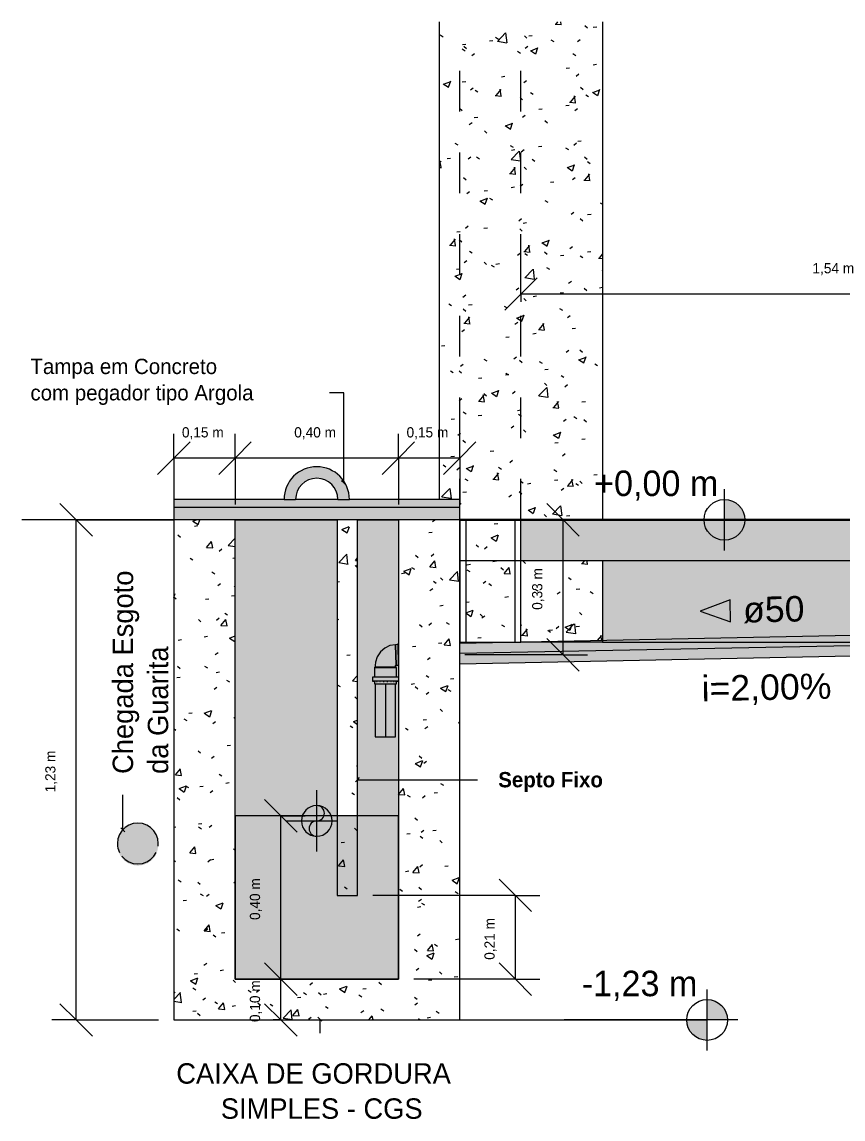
# Model space of a CAD drawing. Header units: metres. Extents: x 1.1 to 88.1, y -3.7 to 23.8.
# Drawn here: x 61.601 to 63.611, y -1.468 to 1.219 of the extents above; entities that cross this region are included whole.
import ezdxf

# ---------------------------------------------------------------- set-up
doc = ezdxf.new("R2010")
doc.units = ezdxf.units.M
doc.linetypes.add('IMPORT-DASHED2 _4_', pattern=[0.375, 0.25, -0.125])
doc.linetypes.add('Projeção', pattern=[0.003969, 0.002381, -0.001587])
for name, color, linetype, lineweight in [('001_Dark_1 10', 7, 'Continuous', 5), ('A-ANNO-DIMS', 7, 'Continuous', 5), ('A-ANNO-DIMS-25', 7, 'Continuous', 5), ('A-DETL', 7, 'Continuous', 5), ('A-DETL-GENF', 7, 'Continuous', 5), ('A-FLOR-MCUT', 7, 'Continuous', 9), ('A-FLOR-OVHD', 7, 'Projeção', 5), ('A-WALL', 7, 'Continuous', 9), ('G-ANNO-DIMS', 7, 'Continuous', 5), ('G-ANNO-TEXT', 7, 'Continuous', 5), ('KIRYA - PAREDE', 7, 'Continuous', 40), ('KIRYA - PAREDE VISTA', 7, 'Continuous', 15), ('KIRYA - PISO', 7, 'Continuous', 5), ('KIRYA - PROJEÇÃO', 7, 'IMPORT-DASHED2 _4_', 5), ('LAYOUT-WC_COZINHA', 7, 'Continuous', 5), ('P-PIPE', 7, 'Continuous', 5), ('P-PIPE-CNTR', 7, 'Continuous', 5), ('P-PIPE-IDEN', 7, 'Continuous', 5), ('S-COLS', 7, 'Continuous', 5)]:
    doc.layers.add(name, color=color, linetype=linetype, lineweight=lineweight)
doc.layers.add('1095_ARQ_BASE_dwg', color=7, linetype='Continuous', lineweight=5, true_color=0x767676)
doc.layers.add('A-FLOR', color=7, linetype='Continuous', lineweight=9, true_color=0x007f00)
doc.styles.add('Arial_3', font='arial.ttf', dxfattribs={"height": 0.0625})
doc.styles.add('Century Gothic_1', font='GOTHIC.TTF', dxfattribs={"height": 0.05})
doc.styles.add('Century Gothic_2', font='GOTHIC.TTF', dxfattribs={"height": 0.025})
doc.styles.add('Century Gothic_3', font='GOTHIC.TTF', dxfattribs={"height": 0.0375})
doc.styles.add('Century Gothic_4', font='GOTHIC.TTF', dxfattribs={"height": 0.0625})
doc.styles.add('Century Gothic_B_1', font='GOTHICB.TTF', dxfattribs={"height": 0.0375})
doc.dimstyles.new('Setores_1_mm', dxfattribs={"dimscale": 0.3048, "dimtxt": 0.026104, "dimasz": 0.260417, "dimexe": 0.19685, "dimexo": 0.123031, "dimgap": 0.143537, "dimtad": 1, "dimrnd": 0.01, "dimzin": 0, "dimdsep": 46, "dimtxsty": 'Century Gothic_2', "dimblk1": 'OBLIQUE', "dimblk2": 'OBLIQUE', "dimsah": 1, "dimcen": 0.09, "dimazin": 0, "dimtfac": 1, "dimtdec": 4, "dimtix": 1, "dimtmove": 0, "dimatfit": 3, "dimfxl": 1, "dimtvp": 1, "dimtolj": 1, "dimtzin": 0, "dimarcsym": 2})
pattern_1 = [(50, (64.27403, -0.45), (0.18219, -0.015938), [0.01905, -0.20955]), (355, (64.27403, -0.45), (-0.035242, 0.191059), [0.01524, -0.16764]), (100.451, (64.28903, -0.45133), (0.146942, 0.17512), [0.01619, -0.17809]), (46.184, (64.27403, -0.3992), (0.271077, -0.042045), [0.02857, -0.31432]), (96.636, (64.29603, -0.4027), (0.237407, 0.247433), [0.02429, -0.26714]), (351.184, (64.27403, -0.3992), (0.237406, 0.247428), [0.02286, -0.25146]), (21, (64.29903, -0.4119), (0.15162, -0.102267), [0.01905, -0.20955]), (326, (64.29903, -0.4119), (0.061803, 0.18419), [0.01524, -0.16764]), (71.451, (64.31203, -0.42042), (0.213418, 0.081924), [0.01619, -0.17809]), (37.5, (64.274026, -0.45), (0.0030864, 0.084551), [0.00838, -0.15723, 0.00838, -0.1618, -0.16827]), (37.5, (64.274026, -0.45), (0.0030864, 0.084551), [-0.33579, 0.00838, -0.15989]), (7.5, (64.27403, -0.45), (0.0668157, 0.1001782), [0.00838, -0.08865, 0.00838, -0.15342, -0.06413]), (7.5, (64.27403, -0.45), (0.0668157, 0.1001782), [-0.25883, 0.00838, -0.05575]), (327.5, (64.217026, -0.45), (0.1355866, -0.0057276), [0.00838, -0.05512, 0.00838, -0.18974, -0.26289]), (327.5, (64.217026, -0.45), (0.1355866, -0.0057276), [-0.26162, 0.00838, -0.25451]), (317.5, (64.19203, -0.45), (0.148125, 0.025429), [0.00838, -0.07417, 0.00838, -0.12319, -0.18669]), (317.5, (64.19203, -0.45), (0.148125, 0.025429), [-0.21412, 0.00838, -0.17831])]

# ---------------------------------------------------------------- blocks, each defined once
blk = doc.blocks.new('Pilar retangular - 20 x 40 cm-4048671-DD')
at = {"layer": 'S-COLS', "true_color": 0xeaeaea}
h = blk.add_hatch(dxfattribs=at)
h.set_pattern_fill('FP_12', color=254, style=0, pattern_type=2)
h.set_pattern_definition([(50, (-16.909, -0.45), (0.18219, -0.015938), [0.01905, -0.20955]), (355, (-16.909, -0.45), (-0.035242, 0.191059), [0.01524, -0.16764]), (100.451, (-16.894, -0.45133), (0.146942, 0.17512), [0.01619, -0.17809]), (46.184, (-16.909, -0.3992), (0.271077, -0.042045), [0.02858, -0.31433]), (96.636, (-16.887, -0.4027), (0.237407, 0.247433), [0.02429, -0.26714]), (351.184, (-16.909, -0.3992), (0.237406, 0.247428), [0.02286, -0.25146]), (21, (-16.884, -0.4119), (0.15162, -0.102267), [0.01905, -0.20955]), (326, (-16.884, -0.4119), (0.061803, 0.18419), [0.01524, -0.16764]), (71.451, (-16.871, -0.42042), (0.213418, 0.081924), [0.01619, -0.17809]), (37.5, (-16.909, -0.45), (0.0030864, 0.084551), [0.00838, -0.15723, 0.00838, -0.1618, -0.16827]), (37.5, (-16.909, -0.45), (0.0030864, 0.084551), [-0.33579, 0.00838, -0.15989]), (7.5, (-16.909, -0.45), (0.0668157, 0.1001782), [0.00838, -0.08865, 0.00838, -0.15342, -0.06414]), (7.5, (-16.909, -0.45), (0.0668157, 0.1001782), [-0.25883, 0.00838, -0.05575]), (327.5, (-16.966, -0.45), (0.1355866, -0.0057276), [0.00838, -0.05512, 0.00838, -0.18974, -0.26289]), (327.5, (-16.966, -0.45), (0.1355866, -0.0057276), [-0.26162, 0.00838, -0.25451]), (317.5, (-16.991, -0.45), (0.148125, 0.025429), [0.00838, -0.07417, 0.00838, -0.12319, -0.18669]), (317.5, (-16.991, -0.45), (0.148125, 0.025429), [-0.21412, 0.00838, -0.17831])])
h.paths.add_polyline_path([(-18.3606, -0.2997), (-18.1606, -0.2957), (-18.1606, -0.1), (-18.3606, -0.1), (-18.3606, -0.2756)])
h.paths.add_polyline_path([(-18.4956, 0), (-18.1606, 0), (-18.1606, 1.2194), (-18.5606, 1.2194), (-18.5606, 0.05), (-18.5106, 0.05), (-18.5106, 0)])
at = {"layer": 'S-COLS', "color": 253, "true_color": 0xaaaaaa}
for p, q in [((-18.5606, 1.2194), (-18.5606, 0.05)), ((-18.1606, 1.2194), (-18.1606, 0)), ((-18.1606, -0.1), (-18.1606, -0.3)), ((-18.1606, -0.3), (-18.3606, -0.3))]:
    blk.add_line(p, q, dxfattribs=at)
blk = doc.blocks.new('1095_ARQ_BASE_dwg_A$C245F1D6E-4006149-DD')
at = {"layer": 'LAYOUT-WC_COZINHA'}
for p, q in [((-16.8477, 0), (-17.4227, 0)), ((-17.4227, 0), (-16.4589, 0)), ((-17.0352, 0), (-17.0182, 0)), ((-17.0352, 0), (-17.0182, 0)), ((-16.6272, 0), (-17.0182, 0)), ((-17.0182, 0), (-16.8691, 0)), ((-17.0097, 0), (-16.859, 0)), ((-16.859, 0), (-17.0097, 0)), ((-16.8477, 0), (-16.8808, 0)), ((-16.8622, 0), (-16.8709, 0)), ((-16.8627, 0), (-16.8707, 0)), ((-16.8427, 0), (-16.8648, 0)), ((-16.8294, 0), (-16.8627, 0)), ((-16.8294, 0), (-16.8622, 0)), ((-16.8001, 0), (-16.8444, 0)), ((-16.8001, 0), (-16.8444, 0)), ((-16.8089, 0), (-16.8357, 0)), ((-16.8089, 0), (-16.8357, 0)), ((-16.8212, 0), (-16.8294, 0)), ((-16.8196, 0), (-16.8294, 0)), ((-16.8212, 0), (-16.8294, 0)), ((-16.8123, 0), (-16.8254, 0)), ((-16.8228, 0), (-16.7959, 0)), ((-16.8008, 0), (-16.8106, 0)), ((-16.8008, 0), (-16.8054, 0)), ((-16.7959, 0), (-16.802, 0)), ((-16.7764, 0), (-16.8008, 0)), ((-16.7835, 0), (-16.7983, 0)), ((-16.4589, 0), (-16.7977, 0)), ((-16.7859, 0), (-16.7959, 0)), ((-16.7859, 0), (-16.7959, 0)), ((-16.7864, 0), (-16.6357, 0)), ((-16.6357, 0), (-16.7864, 0)), ((-16.7859, 0), (-16.6272, 0)), ((-16.6272, 0), (-16.6102, 0)), ((-16.6272, 0), (-16.6102, 0))]:
    blk.add_line(p, q, dxfattribs=at)
at = {"layer": 'LAYOUT-WC_COZINHA', "flags": 128}
for points in [[(-16.8212, 0), (-16.8254, 0), (-16.8259, 0), (-16.8271, 0), (-16.8318, 0), (-16.8378, 0), (-16.8459, 0), (-16.8541, 0), (-16.8601, 0), (-16.8648, 0), (-16.8659, 0), (-16.8665, 0), (-16.8709, 0)], [(-16.8196, 0), (-16.8123, 0), (-16.802, 0)]]:
    blk.add_lwpolyline(points, dxfattribs=at)
blk = doc.blocks.new('1095_ARQ_BASE_dwg_A$C7E1C57F4-4006151-DD')
at = {"layer": 'LAYOUT-WC_COZINHA'}
for p, q in [((-18.0514, 0), (-18.1189, 0)), ((-18.1189, 0), (-18.1089, 0)), ((-18.1089, 0), (-18.1189, 0)), ((-18.1189, 0), (-18.0514, 0)), ((-18.1089, 0), (-17.4989, 0)), ((-17.4989, 0), (-18.1089, 0)), ((-18.0514, 0), (-17.9164, 0)), ((-18.0514, 0), (-17.9164, 0)), ((-17.9164, 0), (-17.4889, 0)), ((-17.4889, 0), (-17.4989, 0)), ((-17.4989, 0), (-17.4889, 0))]:
    blk.add_line(p, q, dxfattribs=at)
at = {"layer": 'LAYOUT-WC_COZINHA', "flags": 128}
for points in [[(-17.5564, 0), (-17.6064, 0), (-18.0014, 0), (-18.0514, 0)], [(-17.4889, 0), (-17.5564, 0), (-18.0514, 0)]]:
    blk.add_lwpolyline(points, dxfattribs=at)
blk = doc.blocks.new('1095_ARQ_BASE_dwg-4006143-DD')
at = {"layer": '001_Dark_1 10'}
for p, q in [((-18.8106, 0), (-19.0606, 0)), ((-18.8106, 0), (-19.0606, 0)), ((-18.7025, 0), (-18.7606, 0)), ((-18.7034, 0), (-18.7025, 0))]:
    blk.add_line(p, q, dxfattribs=at)
at = {"layer": 'KIRYA - PAREDE'}
for p, q in [((-18.5106, 0), (-18.3606, 0)), ((-18.3606, 0), (-18.5106, 0)), ((-18.5106, 0), (-17.8915, 0)), ((-18.3606, 0), (-16.8477, 0)), ((-17.8915, 0), (-18.3606, 0)), ((-16.7596, 0), (-16.9616, 0)), ((-16.9616, 0), (-16.7596, 0)), ((-16.7977, 0), (-16.4589, 0))]:
    blk.add_line(p, q, dxfattribs=at)
at = {"layer": 'KIRYA - PAREDE VISTA'}
for p, q in [((-18.6606, 0), (-18.7106, 0)), ((-18.7106, 0), (-18.6606, 0)), ((-18.3606, 0), (-18.5106, 0)), ((-18.5106, 0), (-18.3606, 0)), ((-17.8915, 0), (-16.4589, 0)), ((-16.4589, 0), (-17.8915, 0))]:
    blk.add_line(p, q, dxfattribs=at)
at = {"layer": 'KIRYA - PISO'}
for p, q in [((-19.2111, 0), (-19.5825, 0)), ((-19.211, 0), (-19.5823, 0)), ((-19.2109, 0), (-19.582, 0)), ((-19.2106, 0), (-19.5819, 0)), ((-19.2106, 0), (-19.5819, 0)), ((-19.2721, 0), (-19.5819, 0)), ((-19.2318, 0), (-19.5819, 0)), ((-19.2106, 0), (-19.5819, 0)), ((-18.8107, 0), (-19.0611, 0)), ((-18.8109, 0), (-19.0608, 0)), ((-18.811, 0), (-19.0607, 0)), ((-18.8106, 0), (-19.0606, 0)), ((-18.8106, 0), (-19.0606, 0)), ((-19.0606, 0), (-18.8106, 0)), ((-18.8106, 0), (-19.0606, 0)), ((-18.8106, 0), (-19.0606, 0)), ((-19.0606, 0), (-18.8106, 0)), ((-18.9316, 0), (-18.8106, 0)), ((-18.8106, 0), (-18.9316, 0)), ((-18.8106, 0), (-18.8127, 0)), ((-18.6607, 0), (-18.761, 0)), ((-18.6609, 0), (-18.7609, 0)), ((-18.6607, 0), (-18.7609, 0)), ((-18.6606, 0), (-18.7606, 0)), ((-18.6606, 0), (-18.7606, 0)), ((-18.6606, 0), (-18.7606, 0)), ((-18.7606, 0), (-18.6606, 0)), ((-18.6606, 0), (-18.7606, 0)), ((-18.7606, 0), (-18.6606, 0)), ((-18.6606, 0), (-18.7606, 0)), ((-18.6606, 0), (-18.7606, 0)), ((-16.4589, 0), (-18.5108, 0)), ((-16.4589, 0), (-18.5107, 0)), ((-16.4589, 0), (-18.5107, 0)), ((-18.4233, 0), (-18.5106, 0)), ((-16.4589, 0), (-18.5106, 0)), ((-16.4589, 0), (-18.5106, 0)), ((-16.4589, 0), (-18.5106, 0)), ((-16.4589, 0), (-17.7709, 0)), ((-16.4589, 0), (-17.5505, 0))]:
    blk.add_line(p, q, dxfattribs=at)
at = {"layer": 'KIRYA - PISO', "flags": 128}
for points in [[(-19.2106, 0), (-19.366, 0), (-19.2106, 0)], [(-18.7606, 0), (-18.7144, 0), (-18.6606, 0)], [(-18.5106, 0), (-17.6335, 0), (-18.2851, 0), (-17.1832, 0)]]:
    blk.add_lwpolyline(points, dxfattribs=at)
for points in [[(-18.5106, 0), (-17.9811, 0)], [(-18.5106, 0), (-17.8507, 0)]]:
    blk.add_lwpolyline(points, close=True, dxfattribs=at)
at = {"layer": 'KIRYA - PROJEÇÃO'}
for p, q in [((-19.2106, 0), (-19.5819, 0)), ((-18.8106, 0), (-19.0606, 0)), ((-18.6606, 0), (-18.7606, 0))]:
    blk.add_line(p, q, dxfattribs=at)
at = {"layer": 'KIRYA - PROJEÇÃO', "flags": 128}
blk.add_lwpolyline([(-16.4589, 0), (-16.8606, 0), (-18.5106, 0)], dxfattribs=at)
for name in ['1095_ARQ_BASE_dwg_A$C7E1C57F4-4006151-DD', '1095_ARQ_BASE_dwg_A$C245F1D6E-4006149-DD']:
    blk.add_blockref(name, (0, 0))
blk = doc.blocks.new('Joelho 45_90 - Serie Normal - Esgoto - MEP - Tigre - Standard-4042705-DD')
at = {"layer": 'P-PIPE', "true_color": 0xf5ebeb}
for points in [[(-18.6766, -0.3568), (-18.6674, -0.3568), (-18.6669, -0.3561), (-18.6664, -0.3558), (-18.6674, -0.3058), (-18.6776, -0.3071), (-18.6877, -0.3105), (-18.6957, -0.3151), (-18.7037, -0.3221), (-18.7097, -0.3301), (-18.7137, -0.3379), (-18.7166, -0.3481), (-18.7174, -0.3568), (-18.6791, -0.3568)], [(-18.6664, -0.3558), (-18.6612, -0.3557), (-18.6623, -0.3057), (-18.6674, -0.3058), (-18.6665, -0.3549)], [(-18.6669, -0.362), (-18.6654, -0.362), (-18.6674, -0.3598), (-18.7175, -0.3599), (-18.7194, -0.362), (-18.667, -0.362)], [(-18.6913, -0.395), (-18.6606, -0.395), (-18.6606, -0.385), (-18.7244, -0.385), (-18.7244, -0.395), (-18.6916, -0.395)], [(-18.6669, -0.3963), (-18.6614, -0.3953), (-18.6615, -0.395), (-18.7233, -0.3953), (-18.7186, -0.3962), (-18.6669, -0.3963)]]:
    blk.add_hatch(color=7, dxfattribs=at).paths.add_polyline_path(points)
h = blk.add_hatch(color=7, dxfattribs=at)
h.paths.add_polyline_path([(-18.7194, -0.402), (-18.6654, -0.402), (-18.6655, -0.3963), (-18.6694, -0.3962), (-18.6753, -0.3963), (-18.6917, -0.3962), (-18.7194, -0.3963)])
h.paths.add_polyline_path([(-18.669, -0.385), (-18.6654, -0.385), (-18.6654, -0.362), (-18.7194, -0.362), (-18.7194, -0.385), (-18.6692, -0.385)])
h = blk.add_hatch(color=7, dxfattribs=at)
h.paths.add_polyline_path([(-18.6975, -0.3598), (-18.6674, -0.3598), (-18.6674, -0.3568), (-18.7159, -0.3568), (-18.7157, -0.3598), (-18.6986, -0.3598)])
h.paths.add_polyline_path([(-18.7166, -0.3598), (-18.7159, -0.3598), (-18.7159, -0.3568), (-18.7174, -0.3568), (-18.7174, -0.3598), (-18.7167, -0.3598)])
at = {"layer": 'P-PIPE'}
for p, q in [((-18.6622, -0.3057), (-18.6674, -0.3058)), ((-18.6674, -0.3058), (-18.6664, -0.3558)), ((-18.6664, -0.3558), (-18.6674, -0.3058)), ((-18.7174, -0.3598), (-18.7194, -0.362)), ((-18.7194, -0.362), (-18.7194, -0.385)), ((-18.7194, -0.362), (-18.6654, -0.362)), ((-18.7174, -0.3568), (-18.7174, -0.3598)), ((-18.7174, -0.3598), (-18.6674, -0.3598)), ((-18.6674, -0.3598), (-18.6674, -0.3568)), ((-18.6654, -0.362), (-18.6674, -0.3598)), ((-18.6664, -0.3558), (-18.6612, -0.3557)), ((-18.6654, -0.385), (-18.6654, -0.362)), ((-18.7244, -0.385), (-18.7244, -0.395)), ((-18.6605, -0.385), (-18.7244, -0.385)), ((-18.7244, -0.395), (-18.7194, -0.3963)), ((-18.6604, -0.395), (-18.7244, -0.395)), ((-18.7194, -0.3959), (-18.7194, -0.402)), ((-18.7194, -0.402), (-18.6654, -0.402)), ((-18.7178, -0.3963), (-18.7173, -0.3963)), ((-18.7139, -0.3963), (-18.7126, -0.3963)), ((-18.7065, -0.3963), (-18.7059, -0.3963)), ((-18.7059, -0.3963), (-18.7053, -0.3963)), ((-18.6979, -0.3963), (-18.6958, -0.3963)), ((-18.6891, -0.3963), (-18.6869, -0.3963)), ((-18.6795, -0.3963), (-18.6789, -0.3963)), ((-18.6789, -0.3963), (-18.6783, -0.3963)), ((-18.6723, -0.3963), (-18.6709, -0.3963)), ((-18.6675, -0.3963), (-18.667, -0.3963)), ((-18.6654, -0.3963), (-18.6606, -0.3951)), ((-18.6654, -0.402), (-18.6654, -0.3961))]:
    blk.add_line(p, q, dxfattribs=at)
at = {"layer": 'P-PIPE', "flags": 128}
for points in [[(-18.6674, -0.3058), (-18.6814, -0.3081), (-18.6942, -0.3141), (-18.7049, -0.3234), (-18.7126, -0.3352), (-18.7168, -0.3488), (-18.7174, -0.3568)], [(-18.6674, -0.3568), (-18.667, -0.356), (-18.6664, -0.3558)]]:
    blk.add_lwpolyline(points, dxfattribs=at)
blk = doc.blocks.new('Luva Simples para Conexão - Serie Normal - Esgoto - MEP - Tigre - Standard-V67-DD')
at = {"layer": 'P-PIPE', "true_color": 0xf5ebeb}
blk.add_hatch(color=7, dxfattribs=at).paths.add_polyline_path([(-18.6612, -0.3579), (-18.6606, -0.3577), (-18.6606, -0.3035), (-18.6623, -0.3035), (-18.6612, -0.3578)])
at = {"layer": 'P-PIPE'}
for p, q in [((-18.6606, -0.3035), (-18.6623, -0.3035)), ((-18.6623, -0.3035), (-18.6612, -0.3579)), ((-18.6612, -0.3579), (-18.6606, -0.3579))]:
    blk.add_line(p, q, dxfattribs=at)
blk = doc.blocks.new('DIMBLOCK81-DD')
at = {"layer": 'A-ANNO-DIMS-25'}
for p, q in [((62.8224, 0.553), (62.8224, 0.613)), ((64.3603, 0.553), (64.3603, 0.613)), ((64.3603, 0.553), (62.8224, 0.553)), ((62.8224, 0.553), (62.8224, 0.5343)), ((64.3603, 0.553), (64.3603, 0.5343))]:
    blk.add_line(p, q, dxfattribs=at)
at = {"layer": 'A-ANNO-DIMS-25', "lineweight": 25}
for p, q in [((62.8224, 0.553), (62.8621, 0.5926)), ((64.3603, 0.553), (64.4, 0.5926)), ((62.8224, 0.553), (62.7827, 0.5133)), ((64.3603, 0.553), (64.3206, 0.5133))]:
    blk.add_line(p, q, dxfattribs=at)
at = {"layer": 'A-ANNO-DIMS-25', "color": 0, "insert": (63.5362, 0.6288), "char_height": 0.025, "width": 0.132261, "attachment_point": 1, "line_spacing_factor": 0.984502, "style": 'Century Gothic_2'}
blk.add_mtext('1,54 m', dxfattribs=at)
blk = doc.blocks.new('_Oblique')
at = {"color": 0, "linetype": 'ByBlock', "lineweight": -2}
blk.add_line((-0.5, -0.5), (0.5, 0.5), dxfattribs=at)
blk = doc.blocks.new('Anotacao_Tuboseta - Fluxo 2-2612755-DD')
at = {"layer": 'P-PIPE-IDEN'}
blk.add_hatch(color=256, dxfattribs=at).paths.add_polyline_path([(-17.8473, -0.2496), (-17.9221, -0.2241), (-17.8483, -0.1956)])
for p, q in [((-17.8483, -0.1956), (-17.9221, -0.2241)), ((-17.8473, -0.2496), (-17.8483, -0.1956)), ((-17.9221, -0.2241), (-17.8473, -0.2496))]:
    blk.add_line(p, q, dxfattribs=at)
blk = doc.blocks.new('DIMBLOCK83-DD')
at = {"layer": 'A-ANNO-DIMS-25', "lineweight": 25}
for p, q in [((62.9256, 0), (62.8859, 0.0397)), ((62.9256, 0), (62.9653, -0.0397)), ((62.9256, -0.3307), (62.8859, -0.291)), ((62.9256, -0.3307), (62.9653, -0.3704))]:
    blk.add_line(p, q, dxfattribs=at)
at = {"layer": 'A-ANNO-DIMS-25'}
for p, q in [((62.9256, 0), (62.7099, 0)), ((62.9256, -0.3307), (62.9256, 0)), ((62.9256, 0), (62.9856, 0)), ((62.9256, -0.3307), (62.6846, -0.3307)), ((62.9256, -0.3307), (62.9856, -0.3307))]:
    blk.add_line(p, q, dxfattribs=at)
at = {"layer": 'A-ANNO-DIMS-25', "color": 0, "insert": (62.8498, -0.2205), "char_height": 0.025, "width": 0.132261, "attachment_point": 1, "rotation": 90, "line_spacing_factor": 0.984502, "style": 'Century Gothic_2'}
blk.add_mtext('0,33 m', dxfattribs=at)
blk = doc.blocks.new('DIMBLOCK84-DD')
at = {"layer": 'A-ANNO-DIMS-25', "lineweight": 25}
for p, q in [((62.8088, -0.92), (62.7691, -0.8803)), ((62.8088, -0.92), (62.8484, -0.9597)), ((62.8088, -1.125), (62.7691, -1.0853)), ((62.8088, -1.125), (62.8484, -1.1647))]:
    blk.add_line(p, q, dxfattribs=at)
at = {"layer": 'A-ANNO-DIMS-25'}
for p, q in [((62.8088, -0.92), (62.4599, -0.92)), ((62.8088, -1.125), (62.8088, -0.92)), ((62.8088, -0.92), (62.8688, -0.92)), ((62.8088, -1.125), (62.5599, -1.125)), ((62.8088, -1.125), (62.8688, -1.125))]:
    blk.add_line(p, q, dxfattribs=at)
at = {"layer": 'A-ANNO-DIMS-25', "color": 0, "insert": (62.733, -1.0776), "char_height": 0.025, "width": 0.132261, "attachment_point": 1, "rotation": 90, "line_spacing_factor": 0.984502, "style": 'Century Gothic_2'}
blk.add_mtext('0,21 m', dxfattribs=at)
blk = doc.blocks.new('DIMBLOCK85-DD')
at = {"layer": 'A-ANNO-DIMS-25', "lineweight": 25}
for p, q in [((62.2344, -0.725), (62.1947, -0.6853)), ((62.2344, -0.725), (62.2741, -0.7647)), ((62.2344, -1.125), (62.1947, -1.0853)), ((62.2344, -1.125), (62.2741, -1.1647))]:
    blk.add_line(p, q, dxfattribs=at)
at = {"layer": 'A-ANNO-DIMS-25'}
for p, q in [((62.2344, -0.725), (62.2158, -0.725)), ((62.2344, -1.125), (62.2344, -0.725)), ((62.2344, -0.725), (62.2944, -0.725)), ((62.2344, -1.125), (62.2158, -1.125)), ((62.2344, -1.125), (62.2944, -1.125))]:
    blk.add_line(p, q, dxfattribs=at)
at = {"layer": 'A-ANNO-DIMS-25', "color": 0, "insert": (62.1586, -0.9801), "char_height": 0.025, "width": 0.132261, "attachment_point": 1, "rotation": 90, "line_spacing_factor": 0.984502, "style": 'Century Gothic_2'}
blk.add_mtext('0,40 m', dxfattribs=at)
blk = doc.blocks.new('DIMBLOCK86-DD')
at = {"layer": 'A-ANNO-DIMS-25'}
for p, q in [((62.5224, 0.151), (62.5224, 0.211)), ((62.6724, 0.151), (62.6724, 0.211)), ((62.6724, 0.151), (62.5224, 0.151)), ((62.5224, 0.151), (62.5224, 0.0375)), ((62.6724, 0.151), (62.6724, 0.0375))]:
    blk.add_line(p, q, dxfattribs=at)
at = {"layer": 'A-ANNO-DIMS-25', "lineweight": 25}
for p, q in [((62.5224, 0.151), (62.5621, 0.1907)), ((62.6724, 0.151), (62.7121, 0.1907)), ((62.5224, 0.151), (62.4827, 0.1114)), ((62.6724, 0.151), (62.6327, 0.1114))]:
    blk.add_line(p, q, dxfattribs=at)
at = {"layer": 'A-ANNO-DIMS-25', "color": 0, "insert": (62.5423, 0.2268), "char_height": 0.025, "width": 0.132261, "attachment_point": 1, "line_spacing_factor": 0.984502, "style": 'Century Gothic_2'}
blk.add_mtext('0,15 m', dxfattribs=at)
blk = doc.blocks.new('DIMBLOCK87-DD')
at = {"layer": 'A-ANNO-DIMS-25'}
for p, q in [((62.1224, 0.151), (62.1224, 0.211)), ((62.5224, 0.151), (62.5224, 0.211)), ((62.5224, 0.151), (62.1224, 0.151)), ((62.1224, 0.151), (62.1224, 0.0375)), ((62.5224, 0.151), (62.5224, 0.0375))]:
    blk.add_line(p, q, dxfattribs=at)
at = {"layer": 'A-ANNO-DIMS-25', "lineweight": 25}
for p, q in [((62.1224, 0.151), (62.1621, 0.1907)), ((62.5224, 0.151), (62.5621, 0.1907)), ((62.1224, 0.151), (62.0827, 0.1114)), ((62.5224, 0.151), (62.4827, 0.1114))]:
    blk.add_line(p, q, dxfattribs=at)
at = {"layer": 'A-ANNO-DIMS-25', "color": 0, "insert": (62.2673, 0.2268), "char_height": 0.025, "width": 0.132261, "attachment_point": 1, "line_spacing_factor": 0.984502, "style": 'Century Gothic_2'}
blk.add_mtext('0,40 m', dxfattribs=at)
blk = doc.blocks.new('DIMBLOCK88-DD')
at = {"layer": 'A-ANNO-DIMS-25'}
for p, q in [((61.9724, 0.151), (61.9724, 0.211)), ((62.1224, 0.151), (62.1224, 0.211)), ((62.1224, 0.151), (61.9724, 0.151)), ((61.9724, 0.151), (61.9724, 0.0375)), ((62.1224, 0.151), (62.1224, 0.0375))]:
    blk.add_line(p, q, dxfattribs=at)
at = {"layer": 'A-ANNO-DIMS-25', "lineweight": 25}
for p, q in [((61.9724, 0.151), (62.0121, 0.1907)), ((62.1224, 0.151), (62.1621, 0.1907)), ((61.9724, 0.151), (61.9327, 0.1114)), ((62.1224, 0.151), (62.0827, 0.1114))]:
    blk.add_line(p, q, dxfattribs=at)
at = {"layer": 'A-ANNO-DIMS-25', "color": 0, "insert": (61.9923, 0.2268), "char_height": 0.025, "width": 0.132261, "attachment_point": 1, "line_spacing_factor": 0.984502, "style": 'Century Gothic_2'}
blk.add_mtext('0,15 m', dxfattribs=at)
blk = doc.blocks.new('DIMBLOCK89-DD')
at = {"layer": 'A-ANNO-DIMS-25', "lineweight": 25}
for p, q in [((61.7334, 0), (61.6937, 0.0397)), ((61.7334, 0), (61.773, -0.0397)), ((61.7334, -1.225), (61.6937, -1.1853)), ((61.7334, -1.225), (61.773, -1.2647))]:
    blk.add_line(p, q, dxfattribs=at)
at = {"layer": 'A-ANNO-DIMS-25'}
for p, q in [((61.7334, 0), (61.6734, 0)), ((61.7334, -1.225), (61.7334, 0)), ((61.7334, 0), (61.9349, 0)), ((61.7334, -1.225), (61.6734, -1.225)), ((61.7334, -1.225), (61.9349, -1.225))]:
    blk.add_line(p, q, dxfattribs=at)
at = {"layer": 'A-ANNO-DIMS-25', "color": 0, "insert": (61.6576, -0.6676), "char_height": 0.025, "width": 0.132261, "attachment_point": 1, "rotation": 90, "line_spacing_factor": 0.984502, "style": 'Century Gothic_2'}
blk.add_mtext('1,23 m', dxfattribs=at)
blk = doc.blocks.new('Elevações de ponto - Padrão-77235-DD')
at = {"layer": 'G-ANNO-DIMS', "true_color": 0xff0000}
h = blk.add_hatch(color=1, dxfattribs=at)
edge = h.paths.add_edge_path()
edge.add_line((-17.8623, 0), (-17.8123, 0))
edge.add_arc((-17.8623, 0), 0.05, 0, 90)
edge.add_line((-17.8623, 0.05), (-17.8623, 0))
h = blk.add_hatch(color=1, dxfattribs=at)
edge = h.paths.add_edge_path()
edge.add_line((-17.8623, 0), (-17.9123, 0))
edge.add_arc((-17.8623, 0), 0.05, 180, 270)
edge.add_line((-17.8623, -0.05), (-17.8623, 0))
at = {"layer": 'G-ANNO-DIMS'}
for p, q in [((-17.8623, -0.075), (-17.8623, 0.075)), ((-17.7873, 0), (-18.2123, 0))]:
    blk.add_line(p, q, dxfattribs=at)
blk.add_circle((-17.8623, 0), 0.05, dxfattribs=at)
blk = doc.blocks.new('DIMBLOCK90-DD')
at = {"layer": 'A-ANNO-DIMS-25', "lineweight": 25}
for p, q in [((62.2344, -1.125), (62.1947, -1.0853)), ((62.2344, -1.125), (62.2741, -1.1647)), ((62.2344, -1.225), (62.1947, -1.1853)), ((62.2344, -1.225), (62.2741, -1.2647))]:
    blk.add_line(p, q, dxfattribs=at)
at = {"layer": 'A-ANNO-DIMS-25'}
for p, q in [((62.2344, -1.125), (62.2158, -1.125)), ((62.2344, -1.225), (62.2344, -1.125)), ((62.2344, -1.125), (62.2944, -1.125)), ((62.2344, -1.225), (62.2158, -1.225)), ((62.2344, -1.225), (62.2944, -1.225))]:
    blk.add_line(p, q, dxfattribs=at)
at = {"layer": 'A-ANNO-DIMS-25', "color": 0, "insert": (62.1586, -1.2301), "char_height": 0.025, "width": 0.132261, "attachment_point": 1, "rotation": 90, "line_spacing_factor": 0.984502, "style": 'Century Gothic_2'}
blk.add_mtext('0,10 m', dxfattribs=at)

msp = doc.modelspace()

# ---------------------------------------------------------------- hatches: boundary and pattern name
at = {"layer": 'A-DETL-GENF'}
msp.add_hatch(color=256, dxfattribs=at).paths.add_polyline_path([(62.3742, 0.05), (62.4024, 0.05), (62.3997, 0.0707), (62.3917, 0.09), (62.379, 0.1066), (62.3624, 0.1193), (62.3431, 0.1273), (62.3224, 0.13), (62.3017, 0.1273), (62.2824, 0.1193), (62.2658, 0.1066), (62.2531, 0.09), (62.2451, 0.0707), (62.2424, 0.05), (62.2706, 0.05), (62.2724, 0.0634), (62.2776, 0.0759), (62.2858, 0.0866), (62.2965, 0.0948), (62.309, 0.1), (62.3224, 0.1018), (62.3358, 0.1), (62.3483, 0.0948), (62.359, 0.0866), (62.3672, 0.0759), (62.3724, 0.0634)])
at = {"layer": 'A-DETL-GENF', "true_color": 0xc0c0c0}
h = msp.add_hatch(dxfattribs=at)
h.set_pattern_fill('FP_13', color=9, style=0, pattern_type=2)
h.set_pattern_definition(pattern_1)
h.paths.add_polyline_path([(61.9724, -1.225), (62.6724, -1.225), (62.6724, 0), (62.5224, 0), (62.5224, -1.125), (62.1224, -1.125), (62.1224, 0), (61.9724, 0), (61.9724, -1.125)])
h.paths.add_polyline_path([(62.3819, -0.92), (62.4224, -0.92), (62.4224, 0), (62.3724, 0), (62.3724, -0.92)])
at = {"layer": 'A-DETL-GENF', "true_color": 0x808080}
h = msp.add_hatch(dxfattribs=at)
h.set_pattern_fill('FP_13', color=8, style=0, pattern_type=2)
h.set_pattern_definition(pattern_1)
h.paths.add_polyline_path([(62.7723, -0.1), (62.8224, -0.1), (62.8224, 0), (62.6724, 0), (62.6724, -0.1)])
h = msp.add_hatch(dxfattribs=at)
h.set_pattern_fill('FP_13', color=8, style=0, pattern_type=2)
h.set_pattern_definition(pattern_1)
h.paths.add_polyline_path([(62.6724, -0.3), (62.8074, -0.3), (62.8224, -0.2997), (62.8224, -0.1), (62.6724, -0.1), (62.6724, -0.2756)])
h = msp.add_hatch(dxfattribs=at)
h.set_pattern_fill('FP_13', color=8, style=0, pattern_type=2)
h.set_pattern_definition(pattern_1)
h.paths.add_polyline_path([(62.8224, -0.3), (62.8224, -0.2997), (62.8061, -0.3)])
at = {"layer": 'A-DETL-GENF', "true_color": 0xd2ffd2}
for points in [[(62.1224, -1.125), (62.5224, -1.125), (62.5224, -0.725), (62.4224, -0.725), (62.4224, -0.92), (62.3724, -0.92), (62.3724, -0.725), (62.3575, -0.725), (62.3586, -0.7278), (62.3599, -0.7375), (62.3586, -0.7472), (62.3549, -0.7563), (62.3489, -0.764), (62.3405, -0.7703), (62.3321, -0.7737), (62.3224, -0.775), (62.3127, -0.7737), (62.3037, -0.77), (62.2959, -0.764), (62.2899, -0.7563), (62.2862, -0.7472), (62.2849, -0.7375), (62.2862, -0.7278), (62.2873, -0.725), (62.1224, -0.725), (62.1224, -0.9493)], [(62.4224, -0.92), (62.4224, -0.725), (62.3724, -0.725), (62.3724, -0.92), (62.3819, -0.92)]]:
    msp.add_hatch(color=254, dxfattribs=at).paths.add_polyline_path(points)
at = {"layer": 'A-FLOR', "true_color": 0x004040}
msp.add_hatch(color=128, dxfattribs=at).paths.add_polyline_path([(62.2706, 0.03), (62.6724, 0.03), (62.6724, 0.05), (61.9724, 0.05), (61.9724, 0.03), (62.2478, 0.03)])
at = {"layer": 'A-FLOR', "true_color": 0x464646}
msp.add_hatch(color=49, dxfattribs=at).paths.add_polyline_path([(62.3724, 0), (62.6724, 0), (62.6724, 0.03), (61.9724, 0.03), (61.9724, 0), (62.1867, 0)])
h = msp.add_hatch(color=49, dxfattribs=at)
h.paths.add_polyline_path([(62.8224, -0.1), (64.3351, -0.1), (64.3351, -0.0663), (64.3331, -0.0663), (64.3331, -0.0209), (64.3285, -0.0209), (64.329, -0.0108), (64.3335, -0.0096), (64.3333, -0.0043), (64.3353, -0.0041), (64.3353, 0), (62.8224, 0), (62.8224, -0.0198)])
h.paths.add_polyline_path([(64.7241, -0.1), (64.7241, 0), (64.3853, 0), (64.3855, -0.0043), (64.3875, -0.0043), (64.3871, -0.0096), (64.3916, -0.0108), (64.3921, -0.0209), (64.3875, -0.0209), (64.3875, -0.0663), (64.3851, -0.0663), (64.3851, -0.1), (64.5289, -0.1)])
at = {"layer": 'A-WALL', "true_color": 0x787878}
h = msp.add_hatch(color=8, dxfattribs=at)
h.paths.add_polyline_path([(62.1224, -0.725), (62.2873, -0.725), (62.2899, -0.7188), (62.2959, -0.711), (62.3046, -0.7046), (62.3127, -0.7013), (62.3224, -0.7), (62.3321, -0.7013), (62.3412, -0.705), (62.3489, -0.711), (62.3549, -0.7188), (62.3575, -0.725), (62.3724, -0.725), (62.3724, 0), (62.1224, 0), (62.1224, -0.6395)])
h.paths.add_polyline_path([(62.4224, -0.725), (62.5224, -0.725), (62.5224, -0.3951), (62.5176, -0.3963), (62.5175, -0.402), (62.5156, -0.402), (62.5156, -0.5313), (62.4656, -0.5313), (62.4656, -0.402), (62.4636, -0.402), (62.4634, -0.3962), (62.4586, -0.395), (62.4586, -0.385), (62.4636, -0.385), (62.4636, -0.362), (62.4656, -0.3598), (62.4656, -0.3568), (62.467, -0.3455), (62.47, -0.3363), (62.4745, -0.3281), (62.4808, -0.3206), (62.489, -0.314), (62.4967, -0.3099), (62.5072, -0.3068), (62.518, -0.3058), (62.5208, -0.3057), (62.5209, -0.3035), (62.5224, -0.3034), (62.5224, 0), (62.4224, 0), (62.4224, -0.6395)])
h.paths.add_polyline_path([(62.5224, -0.385), (62.5224, -0.3579), (62.5218, -0.3578), (62.5217, -0.3557), (62.5161, -0.3561), (62.5158, -0.3562), (62.5156, -0.3568), (62.5156, -0.3598), (62.5176, -0.3624), (62.5176, -0.385), (62.5217, -0.385)])
h = msp.add_hatch(color=8, dxfattribs=at)
h.paths.add_polyline_path([(64.7241, -0.3), (64.7241, -0.1), (64.3851, -0.1), (64.3851, -0.2232), (64.3871, -0.2232), (64.3871, -0.2289), (64.392, -0.2304), (64.3921, -0.2402), (64.3871, -0.2402), (64.387, -0.2632), (64.385, -0.2654), (64.385, -0.2684), (64.3842, -0.2784), (64.3825, -0.2854), (64.3798, -0.2926), (64.3779, -0.2966), (64.3756, -0.3), (64.5289, -0.3)])
h.paths.add_polyline_path([(63.0224, -0.2957), (63.9864, -0.2764), (63.9864, -0.2744), (63.9922, -0.2742), (63.9933, -0.2697), (64.0033, -0.2691), (64.0035, -0.2742), (64.0264, -0.274), (64.0287, -0.2759), (64.0412, -0.2754), (64.045, -0.275), (64.047, -0.2726), (64.0542, -0.2687), (64.0657, -0.2681), (64.0711, -0.269), (64.0775, -0.2724), (64.0974, -0.272), (64.1024, -0.2728), (64.1046, -0.274), (64.2856, -0.2702), (64.2896, -0.268), (64.2942, -0.2672), (64.3148, -0.2672), (64.3151, -0.2668), (64.3213, -0.2635), (64.3263, -0.2626), (64.3332, -0.2626), (64.3331, -0.2402), (64.3281, -0.2402), (64.3282, -0.2302), (64.3331, -0.2289), (64.3332, -0.2232), (64.3351, -0.2232), (64.3351, -0.1), (63.0224, -0.1), (63.0224, -0.2756)])
at = {"layer": 'P-PIPE', "true_color": 0x7f7f7f}
for points in [[(62.6724, -0.3527), (63.9874, -0.3264), (63.9864, -0.2764), (62.8224, -0.2997), (62.8224, -0.3), (62.8061, -0.3), (62.6724, -0.3027), (62.6724, -0.3496)], [(62.4656, -0.5313), (62.5156, -0.5313), (62.5156, -0.402), (62.4656, -0.402), (62.4656, -0.4846)], [(61.8843, -0.8428), (61.8954, -0.8415), (61.906, -0.8378), (61.9155, -0.8319), (61.9234, -0.824), (61.9293, -0.8145), (61.933, -0.8039), (61.9343, -0.7928), (61.933, -0.7816), (61.9293, -0.7711), (61.9234, -0.7616), (61.9155, -0.7537), (61.906, -0.7477), (61.8954, -0.744), (61.8843, -0.7428), (61.8732, -0.744), (61.8626, -0.7477), (61.8531, -0.7537), (61.8452, -0.7616), (61.8392, -0.7711), (61.8355, -0.7816), (61.8343, -0.7928), (61.8355, -0.8039), (61.8392, -0.8145), (61.8452, -0.824), (61.8531, -0.8319), (61.8626, -0.8378), (61.8732, -0.8415), (61.8804, -0.8423)]]:
    msp.add_hatch(color=8, dxfattribs=at).paths.add_polyline_path(points)
at = {"layer": 'P-PIPE', "true_color": 0x804000}
for points in [[(62.3224, -0.775), (62.3321, -0.7737), (62.3412, -0.77), (62.3489, -0.764), (62.3549, -0.7563), (62.3586, -0.7472), (62.3599, -0.7375), (62.3586, -0.7278), (62.3549, -0.7188), (62.3489, -0.711), (62.3412, -0.705), (62.3321, -0.7013), (62.3224, -0.7), (62.3127, -0.7013), (62.3037, -0.705), (62.2959, -0.711), (62.2899, -0.7188), (62.2862, -0.7278), (62.2849, -0.7375), (62.2862, -0.7472), (62.2899, -0.7563), (62.2959, -0.764), (62.3037, -0.77), (62.3127, -0.7737)], [(61.8843, -0.847), (61.8843, -0.8428), (61.8732, -0.8415), (61.8626, -0.8378), (61.8531, -0.8319), (61.8452, -0.824), (61.8392, -0.8145), (61.8355, -0.8039), (61.8343, -0.7944), (61.8343, -0.797), (61.8358, -0.8093), (61.8377, -0.8145), (61.8404, -0.8209), (61.8425, -0.8242), (61.8486, -0.8319), (61.8504, -0.8337), (61.8571, -0.8388), (61.8604, -0.8409), (61.872, -0.8455), (61.8808, -0.8466)]]:
    msp.add_hatch(color=36, dxfattribs=at).paths.add_polyline_path(points)
h = msp.add_hatch(color=36, dxfattribs=at)
h.paths.add_polyline_path([(61.8843, -0.847), (61.8966, -0.8455), (61.9003, -0.8442), (61.8954, -0.8415), (61.8843, -0.8428), (61.8843, -0.8454)])
h.paths.add_polyline_path([(61.9234, -0.824), (61.9155, -0.8319), (61.9188, -0.8313), (61.9203, -0.8288)])
h.paths.add_polyline_path([(61.8954, -0.8415), (61.9003, -0.8442), (61.9081, -0.8409), (61.9128, -0.8378), (61.9182, -0.8337), (61.9209, -0.8309), (61.9265, -0.8236), (61.9282, -0.8209), (61.9327, -0.8093), (61.9343, -0.797), (61.9341, -0.7944), (61.9327, -0.8047), (61.9293, -0.8145), (61.9188, -0.8313), (61.9155, -0.8319), (61.9155, -0.8319), (61.906, -0.8378)])

# ---------------------------------------------------------------- linework, layer by layer
at = {"layer": 'A-DETL'}
for p, q in [((62.2424, 0.05), (62.2706, 0.05)), ((62.3742, 0.05), (62.4024, 0.05)), ((62.1224, 0), (61.9724, 0)), ((61.9724, 0), (61.9724, -1.225)), ((62.1224, -1.125), (62.1224, 0)), ((62.4224, 0), (62.3724, 0)), ((62.3724, 0), (62.3724, -0.92)), ((62.4224, -0.92), (62.4224, 0)), ((62.6724, 0), (62.5224, 0)), ((62.5224, 0), (62.5224, -1.125)), ((62.6724, -1.225), (62.6724, 0)), ((62.8224, 0), (62.6724, 0)), ((62.6724, 0), (62.6724, -0.3)), ((62.8224, -0.3), (62.8224, 0)), ((62.6724, -0.3), (62.8224, -0.3)), ((62.5224, -0.725), (62.1224, -0.725)), ((62.1224, -0.725), (62.1224, -1.125)), ((62.5224, -1.125), (62.5224, -0.725)), ((62.3724, -0.92), (62.4224, -0.92)), ((62.5224, -1.125), (62.1224, -1.125)), ((62.1224, -1.125), (62.5224, -1.125)), ((61.9724, -1.225), (62.6724, -1.225))]:
    msp.add_line(p, q, dxfattribs=at)
for radius in [0.08, 0.0518]:
    msp.add_arc((62.3224, 0.05), radius, 0, 180, dxfattribs=at)
at = {"layer": 'A-FLOR', "color": 9, "true_color": 0xaad4aa}
for p, q in [((62.2424, 0.05), (61.9724, 0.05)), ((61.9724, 0.05), (61.9724, 0)), ((62.3742, 0.05), (62.2706, 0.05)), ((62.6724, 0.05), (62.4024, 0.05)), ((62.6724, 0), (62.6724, 0.05)), ((62.1224, 0), (62.3724, 0)), ((62.4224, 0), (62.5224, 0)), ((64.7241, 0), (62.8224, 0)), ((62.6724, -0.1), (64.7241, -0.1))]:
    msp.add_line(p, q, dxfattribs=at)
at = {"layer": 'A-FLOR-MCUT', "color": 253, "true_color": 0xaaaaaa}
msp.add_line((62.6724, 0.03), (61.9724, 0.03), dxfattribs=at)
at = {"layer": 'A-FLOR-OVHD'}
for p, q in [((62.6724, 0), (62.6724, 1.18)), ((62.8224, 0), (62.8224, 1.18))]:
    msp.add_line(p, q, dxfattribs=at)
at = {"layer": 'A-WALL', "color": 253, "true_color": 0xaaaaaa}
for p, q in [((62.8224, 0), (62.6724, 0)), ((62.6874, 0), (62.6874, -0.3)), ((62.8074, 0), (62.8074, -0.3)), ((62.8224, -0.3), (62.8224, 0)), ((62.6724, -0.3), (62.8224, -0.3)), ((63.0224, -0.3), (64.7241, -0.3))]:
    msp.add_line(p, q, dxfattribs=at)
at = {"layer": 'G-ANNO-DIMS'}
for p, q in [((62.8224, 0), (63.3208, 0)), ((62.6724, -1.225), (63.2783, -1.225))]:
    msp.add_line(p, q, dxfattribs=at)
at = {"layer": 'G-ANNO-TEXT'}
for p, q in [((62.3551, 0.3113), (62.3534, 0.3113)), ((62.3884, 0.3113), (62.3551, 0.3113)), ((62.3884, 0.0909), (62.3884, 0.3113)), ((62.3884, 0.0909), (62.3834, 0.0958)), ((62.3884, 0.0909), (62.3933, 0.0859))]:
    msp.add_line(p, q, dxfattribs=at)
at = {"layer": 'G-ANNO-TEXT', "color": 1, "true_color": 0xff0000}
for p, q in [((62.4223, -0.6365), (62.4173, -0.6415)), ((62.4223, -0.6365), (62.4272, -0.6315)), ((62.4223, -0.6365), (62.716, -0.6365)), ((62.3298, -1.2231), (62.3249, -1.2181)), ((62.3298, -1.2231), (62.3348, -1.228)), ((62.3298, -1.2231), (62.3298, -1.2574))]:
    msp.add_line(p, q, dxfattribs=at)
at = {"layer": 'G-ANNO-TEXT', "color": 8, "true_color": 0x808080}
for q in [(61.8477, -0.6732), (61.8427, -0.7546), (61.8526, -0.7645)]:
    msp.add_line((61.8477, -0.7595), q, dxfattribs=at)
at = {"layer": 'P-PIPE'}
for p, q in [((63.9864, -0.2764), (62.6724, -0.3027)), ((62.6724, -0.3527), (63.9874, -0.3264)), ((62.4656, -0.402), (62.4656, -0.5313)), ((62.5156, -0.5313), (62.5156, -0.402)), ((62.4656, -0.5313), (62.5156, -0.5313)), ((61.8343, -0.7928), (61.8343, -0.7993)), ((61.8347, -0.7992), (61.8355, -0.8039)), ((61.8355, -0.8039), (61.8392, -0.8145)), ((61.9343, -0.7993), (61.9343, -0.7928)), ((61.8452, -0.824), (61.8531, -0.8319)), ((61.8531, -0.8319), (61.8626, -0.8378)), ((61.906, -0.8378), (61.9155, -0.8319)), ((61.9155, -0.8319), (61.9234, -0.824)), ((61.9234, -0.824), (61.9293, -0.8145)), ((61.8626, -0.8378), (61.8732, -0.8415)), ((61.8732, -0.8415), (61.8843, -0.8428)), ((61.8843, -0.8428), (61.8954, -0.8415)), ((61.8954, -0.8415), (61.906, -0.8378))]:
    msp.add_line(p, q, dxfattribs=at)
at = {"layer": 'P-PIPE', "flags": 128}
for points in [[(61.8843, -0.7428), (61.8732, -0.744), (61.8626, -0.7477), (61.8531, -0.7537), (61.8452, -0.7616), (61.8392, -0.7711), (61.8355, -0.7816), (61.8343, -0.7928)], [(61.9343, -0.7928), (61.933, -0.7816), (61.9293, -0.7711), (61.9234, -0.7616), (61.9155, -0.7537), (61.906, -0.7477), (61.8954, -0.744), (61.8843, -0.7428)]]:
    msp.add_lwpolyline(points, dxfattribs=at)
at = {"layer": 'P-PIPE', "color": 96, "true_color": 0x007f00}
for centre, radius, start, end in [((62.3224, -0.7375), 0.0375, 0, 180), ((62.3224, -0.7188), 0.0187, 270, 90), ((62.3224, -0.7375), 0.0375, 180, 360), ((62.3224, -0.7563), 0.0188, 90, 270)]:
    msp.add_arc(centre, radius, start, end, dxfattribs=at)
at = {"layer": 'P-PIPE-CNTR'}
for p, q in [((63.9869, -0.3014), (62.6724, -0.3277)), ((63.9869, -0.3014), (62.6724, -0.3277)), ((62.4906, -0.402), (62.4906, -0.5313)), ((62.4906, -0.402), (62.4906, -0.5313)), ((62.3224, -0.8125), (62.3224, -0.6625)), ((62.2474, -0.7375), (62.3724, -0.7375))]:
    msp.add_line(p, q, dxfattribs=at)

# ---------------------------------------------------------------- block references
at = {"layer": '1095_ARQ_BASE_dwg', "color": 7}
msp.add_blockref('1095_ARQ_BASE_dwg-4006143-DD', (81.183, 0), dxfattribs=at)
at = {"layer": 'G-ANNO-DIMS', "color": 1, "true_color": 0xff0000}
for p in [(81.183, 0), (81.1406, -1.225)]:
    msp.add_blockref('Elevações de ponto - Padrão-77235-DD', p, dxfattribs=at)
at = {"layer": 'P-PIPE'}
for name in ['Joelho 45_90 - Serie Normal - Esgoto - MEP - Tigre - Standard-4042705-DD', 'Luva Simples para Conexão - Serie Normal - Esgoto - MEP - Tigre - Standard-V67-DD']:
    msp.add_blockref(name, (81.183, 0), dxfattribs=at)
at = {"layer": 'P-PIPE-IDEN'}
msp.add_blockref('Anotacao_Tuboseta - Fluxo 2-2612755-DD', (81.183, 0), dxfattribs=at)
at = {"layer": 'S-COLS', "color": 253, "true_color": 0xaaaaaa}
msp.add_blockref('Pilar retangular - 20 x 40 cm-4048671-DD', (81.183, 0), dxfattribs=at)

# ---------------------------------------------------------------- texts
at = {"layer": 'G-ANNO-DIMS', "char_height": 0.0625, "attachment_point": 1, "line_spacing_factor": 0.984502, "style": 'Century Gothic_4'}
for s, insert, width in [('+0,00 m', (63.0015, 0.1207), 0.385274), ('-1,23 m', (62.9711, -1.1043), 0.3563)]:
    msp.add_mtext(s, dxfattribs=dict(at, insert=insert, width=width))
at = {"layer": 'G-ANNO-TEXT', "char_height": 0.0375, "attachment_point": 1, "style": 'Century Gothic_3'}
for s, insert, width in [('Tampa em Concreto', (61.6213, 0.3945), 0.657384), ('com pegador tipo Argola ', (61.6213, 0.33), 0.825738)]:
    msp.add_mtext(s, dxfattribs=dict(at, insert=insert, width=width))
at = {"layer": 'G-ANNO-TEXT', "color": 8, "true_color": 0x808080, "char_height": 0.05, "attachment_point": 1, "rotation": 90, "style": 'Century Gothic_1'}
for s, insert, width in [('Chegada Esgoto', (61.8227, -0.6224), 0.713502), ('da Guarita', (61.9087, -0.6224), 0.454958)]:
    msp.add_mtext(s, dxfattribs=dict(at, insert=insert, width=width))
at = {"layer": 'G-ANNO-TEXT', "color": 1, "true_color": 0xff0000, "attachment_point": 1}
for s, insert, char_height, width, style in [('Septo Fixo', (62.7668, -0.6177), 0.0375, 0.316667, 'Century Gothic_B_1'), ('CAIXA DE GORDURA ', (61.9784, -1.331), 0.05, 0.863818, 'Century Gothic_1'), ('SIMPLES - CGS ', (62.0875, -1.417), 0.05, 0.611287, 'Century Gothic_1')]:
    msp.add_mtext(s, dxfattribs=dict(at, insert=insert, char_height=char_height, width=width, style=style))
at = {"layer": 'P-PIPE-IDEN', "char_height": 0.0625, "attachment_point": 1, "rotation": 1.1458, "style": 'Arial_3'}
for s, insert, width in [('ø50', (63.3656, -0.1892), 0.18038), ('i=2,00%', (63.2641, -0.382), 0.382806)]:
    msp.add_mtext(s, dxfattribs=dict(at, insert=insert, width=width))

# ---------------------------------------------------------------- dimensions: what is measured, and where the dimension line sits
at = {"layer": 'A-ANNO-DIMS'}
for base, p1, p2, override, picture, middle in [((62.8224, 0.553), (64.3603, 0.4968), (62.8224, 0.4968), {"dimpost": '<>', "dimfxl": 1.537894}, 'DIMBLOCK81-DD', (63.5914, 0.6098)), ((61.9724, 0.151), (62.1224, 0), (61.9724, 0), {"dimpost": '<>', "dimfxl": 0.15}, 'DIMBLOCK88-DD', (62.0474, 0.2079)), ((62.1224, 0.151), (62.5224, 0), (62.1224, 0), {"dimpost": '<>', "dimfxl": 0.4}, 'DIMBLOCK87-DD', (62.3224, 0.2079)), ((62.5224, 0.151), (62.6724, 0), (62.5224, 0), {"dimpost": '<>', "dimfxl": 0.15}, 'DIMBLOCK86-DD', (62.5974, 0.2079))]:
    dim = msp.add_linear_dim(base=base, p1=p1, p2=p2, dimstyle='Setores_1_mm', override=override, dxfattribs=at)
    dim.commit()
    dim.dimension.update_dxf_attribs({"geometry": picture, "text_midpoint": middle})
for base, p1, p2, override, picture, middle in [((61.7333515079, 0), (61.9724053944, -1.225), (61.9724053944, 0), {"dimpost": '<>', "dimfxl": 1.225}, 'DIMBLOCK89-DD', (61.6765491625, -0.6125)), ((62.9256, 0), (62.6471, -0.3307), (62.6724, 0), {"dimpost": '<>', "dimfxl": 0.331669}, 'DIMBLOCK83-DD', (62.8687, -0.1654)), ((62.2344, -0.725), (62.1783, -1.125), (62.1783, -0.725), {"dimpost": '<>', "dimfxl": 0.4}, 'DIMBLOCK85-DD', (62.1775, -0.925)), ((62.808750302, -0.92), (62.5224053944, -1.125), (62.4224053944, -0.92), {"dimpost": '<>', "dimfxl": 0.22809}, 'DIMBLOCK84-DD', (62.751871478, -1.0225)), ((62.2344, -1.125), (62.1783, -1.225), (62.1783, -1.125), {"dimpost": '<>', "dimfxl": 0.1}, 'DIMBLOCK90-DD', (62.1775, -1.175))]:
    dim = msp.add_linear_dim(base=base, p1=p1, p2=p2, angle=90, dimstyle='Setores_1_mm', override=override, dxfattribs=at)
    dim.commit()
    dim.dimension.update_dxf_attribs({"geometry": picture, "text_midpoint": middle})

doc.saveas('drawing.dxf')
